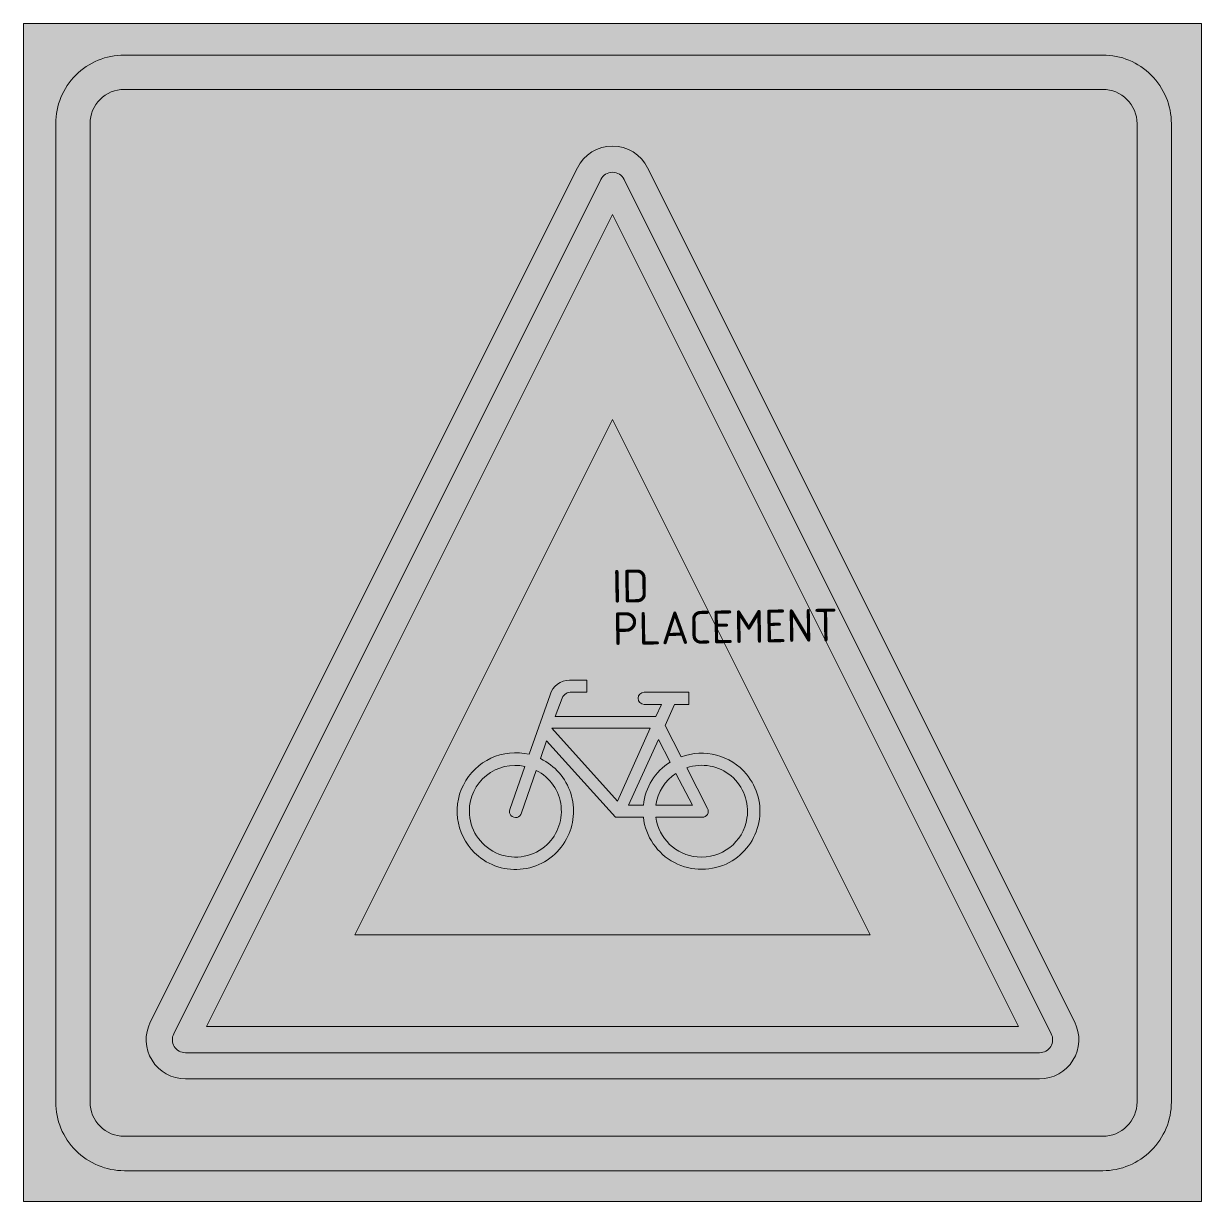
# Model space of a CAD drawing. Extents: x -4.5 to 4.5, y -4.5 to 4.5.
import ezdxf
from ezdxf.enums import TextEntityAlignment as Align

# ---------------------------------------------------------------- set-up
doc = ezdxf.new("R2010")
doc.units = 0
doc.styles.add('NLCS-ISO', font='NLCS-ISO.ttf', dxfattribs={"height": 0.25})

msp = doc.modelspace()

# ---------------------------------------------------------------- hatches: boundary and pattern name
at = {"true_color": 0xc8e164}
h = msp.add_hatch(color=53, dxfattribs=at)
h.dxf.hatch_style = 1
h.paths.add_polyline_path([(-3.7312, 4.2605), (3.747, 4.2605, -0.414214), (4.272, 3.7355), (4.272, 0), (4.5018, 0), (4.5018, 4.5009), (-4.5018, 4.5009), (-4.5018, 0), (-4.2562, 0), (-4.2562, 3.7355, -0.414214)])
at = {"true_color": 0xf1f0ea}
h = msp.add_hatch(color=7, dxfattribs=at)
h.dxf.hatch_style = 1
h.paths.add_polyline_path([(-3.9937, 3.7355, -0.414214), (-3.7312, 3.998), (3.747, 3.998, -0.414214), (4.0095, 3.7355), (4.0095, 0), (4.272, 0), (4.272, 3.7355, 0.414214), (3.747, 4.2605), (-3.7312, 4.2605, 0.414214), (-4.2562, 3.7355), (-4.2562, 0), (-3.9937, 0)])
at = {"true_color": 0xc8e164}
h = msp.add_hatch(color=53, dxfattribs=at)
h.dxf.hatch_style = 1
h.paths.add_polyline_path([(-0.2683, 3.3988, -0.618034), (0.2683, 3.3988), (1.9677, 0), (4.0095, 0), (4.0095, 3.7355, 0.414214), (3.747, 3.998), (-3.7312, 3.998, 0.414214), (-3.9937, 3.7355), (-3.9937, 0), (-1.9677, 0)])
at = {"true_color": 0xbb1e10}
h = msp.add_hatch(color=22, dxfattribs=at)
h.dxf.hatch_style = 1
h.paths.add_polyline_path([(0, -3.3646), (-3.2646, -3.3646, -0.557537), (-3.354, -3.2199), (-0.0894, 3.3093, -0.284079), (0, 3.3646), (0, 3.5646, 0.284079), (-0.2683, 3.3988), (-3.5329, -3.1304, 0.557537), (-3.2646, -3.5646), (0, -3.5646)])
h = msp.add_hatch(color=22, dxfattribs=at)
h.dxf.hatch_style = 1
h.paths.add_polyline_path([(3.5329, -3.1304), (0.2683, 3.3988, 0.284079), (0, 3.5646), (0, 3.3646, -0.284079), (0.0894, 3.3093), (3.354, -3.2199, -0.557537), (3.2646, -3.3646), (0, -3.3646), (0, -3.5646), (3.2646, -3.5646, 0.557537)])
at = {"true_color": 0xf1f0ea}
h = msp.add_hatch(color=7, dxfattribs=at)
h.dxf.hatch_style = 1
h.paths.add_polyline_path([(0, 3.041), (0, 3.3646, 0.284079), (-0.0894, 3.3093), (-3.354, -3.2199, 0.557537), (-3.2646, -3.3646), (0, -3.3646), (0, -3.1646), (-3.1028, -3.1646)])
h = msp.add_hatch(color=7, dxfattribs=at)
h.dxf.hatch_style = 1
h.paths.add_polyline_path([(0.0894, 3.3093, 0.284079), (0, 3.3646), (0, 3.041), (3.1028, -3.1646), (0, -3.1646), (0, -3.3646), (3.2646, -3.3646, 0.557537), (3.354, -3.2199)])
at = {"true_color": 0xbb1e10}
h = msp.add_hatch(color=22, dxfattribs=at)
h.dxf.hatch_style = 1
h.paths.add_polyline_path([(0, 3.041), (-3.1028, -3.1646), (0, -3.1646), (0, -2.4646), (-1.9702, -2.4646), (0, 1.4757)], flags=17)
h = msp.add_hatch(color=22, dxfattribs=at)
h.dxf.hatch_style = 1
h.paths.add_polyline_path([(0, 3.041), (0, 1.4757), (1.9702, -2.4646), (0, -2.4646), (0, -3.1646), (3.1028, -3.1646)], flags=17)
at = {"true_color": 0xf1f0ea}
h = msp.add_hatch(color=7, dxfattribs=at)
h.dxf.hatch_style = 1
h.paths.add_polyline_path([(0, 1.4757), (-1.9702, -2.4646), (1.9702, -2.4646)])
h.paths.add_polyline_path([(0.0237, -1.5647), (-0.5037, -0.9809), (-0.5501, -1.1169, -0.427471), (-0.3511, -1.7308, -0.4733), (-1.0254, -1.862, -0.794265), (-0.6363, -1.0837), (-0.4771, -0.6293, -0.334348), (-0.3278, -0.5166), (-0.1952, -0.5165), (-0.1952, -0.6094), (-0.3113, -0.6094, 0.345861), (-0.3842, -0.6537), (-0.4373, -0.7951), (0.3322, -0.7951), (0.3754, -0.7022), (0.2427, -0.7022, -1), (0.2427, -0.6094), (0.5843, -0.6094), (0.5843, -0.7022), (0.4749, -0.7022), (0.4019, -0.8648), (0.5246, -1.1036, -0.318009), (1.0238, -1.2355, -0.476174), (0.8926, -1.9098, -0.529348), (0.2361, -1.5647)], flags=16)
h.paths.add_polyline_path([(-0.5188, -1.7898, -0.632638), (-1.0941, -1.5182, -0.479903), (-0.6695, -1.1766), (-0.7856, -1.505, 1.053204), (-0.6961, -1.5315), (-0.5833, -1.2065, -0.542254)], flags=0)
h.paths.add_polyline_path([(0.037, -1.442), (-0.4639, -0.8847), (0.2891, -0.8847)], flags=0)
h.paths.add_polyline_path([(0.1233, -1.4718), (0.3522, -0.9709), (0.4417, -1.1434, 0.234167), (0.2361, -1.4718)], flags=0)
h.paths.add_polyline_path([(0.6872, -1.5647), (0.3322, -1.5647, 0.350134), (0.6477, -1.8684, 0.396488), (1.028, -1.5719, 0.564261), (0.5678, -1.1865), (0.7274, -1.4991, -0.560308)], flags=0)
h.paths.add_polyline_path([(0.3322, -1.4718, -0.216058), (0.4848, -1.2297), (0.6109, -1.4718)], flags=0)
at = {"true_color": 0xc8e164}
h = msp.add_hatch(color=53, dxfattribs=at)
h.dxf.hatch_style = 1
h.paths.add_polyline_path([(-4.2562, 0), (-4.5018, 0), (-4.5018, -4.5009), (4.5018, -4.5009), (4.5018, 0), (4.272, 0), (4.272, -3.7408, -0.414214), (3.747, -4.2658), (-3.7312, -4.2658, -0.414214), (-4.2562, -3.7408)])
at = {"true_color": 0xf1f0ea}
h = msp.add_hatch(color=7, dxfattribs=at)
h.dxf.hatch_style = 1
h.paths.add_polyline_path([(-3.9937, 0), (-4.2562, 0), (-4.2562, -3.7408, 0.414214), (-3.7312, -4.2658), (3.747, -4.2658, 0.414214), (4.272, -3.7408), (4.272, 0), (4.0095, 0), (4.0095, -3.7408, -0.414214), (3.747, -4.0033), (-3.7312, -4.0033, -0.414214), (-3.9937, -3.7408)])
at = {"true_color": 0xc8e164}
h = msp.add_hatch(color=53, dxfattribs=at)
h.dxf.hatch_style = 1
h.paths.add_polyline_path([(-1.9677, 0), (-3.9937, 0), (-3.9937, -3.7408, 0.414214), (-3.7312, -4.0033), (3.747, -4.0033, 0.414214), (4.0095, -3.7408), (4.0095, 0), (1.9677, 0), (3.5329, -3.1304, -0.557537), (3.2646, -3.5646), (-3.2646, -3.5646, -0.557537), (-3.5329, -3.1304)])
at = {"true_color": 0x2a292a}
h = msp.add_hatch(color=250, dxfattribs=at)
h.dxf.hatch_style = 1
h.paths.add_polyline_path([(0.4019, -0.8648), (0.4749, -0.7022), (0.5843, -0.7022), (0.5843, -0.6094), (0.2427, -0.6094, 1), (0.2427, -0.7022), (0.3754, -0.7022), (0.3322, -0.7951), (-0.4373, -0.7951), (-0.3842, -0.6537, -0.345861), (-0.3113, -0.6094), (-0.1952, -0.6094), (-0.1952, -0.5165), (-0.3278, -0.5166, 0.334348), (-0.4771, -0.6293), (-0.6363, -1.0837, 0.794265), (-1.0254, -1.862, 0.4733), (-0.3511, -1.7308, 0.427471), (-0.5501, -1.1169), (-0.5037, -0.9809), (0.0237, -1.5647), (0.2361, -1.5647, 0.529348), (0.8926, -1.9098, 0.476174), (1.0238, -1.2355, 0.318009), (0.5246, -1.1036)])
h.paths.add_polyline_path([(-0.4639, -0.8847), (0.2891, -0.8847), (0.037, -1.442)], flags=16)
h.paths.add_polyline_path([(-0.5833, -1.2065, -0.542254), (-0.5188, -1.7898, -0.632638), (-1.0941, -1.5182, -0.479903), (-0.6695, -1.1766), (-0.7856, -1.505, 1.053204), (-0.6961, -1.5315)], flags=16)
h.paths.add_polyline_path([(0.3522, -0.9709), (0.4417, -1.1434, 0.234167), (0.2361, -1.4718), (0.1233, -1.4718)], flags=16)
h.paths.add_polyline_path([(0.4848, -1.2297), (0.6109, -1.4718), (0.3322, -1.4718, -0.216058)], flags=16)
h.paths.add_polyline_path([(0.3322, -1.5647), (0.6872, -1.5647, 0.566151), (0.727, -1.4983), (0.5678, -1.1865, -0.564261), (1.028, -1.5719, -0.396488), (0.6477, -1.8684, -0.350134)], flags=16)
at = {"true_color": 0xf1f0ea}
h = msp.add_hatch(color=7, dxfattribs=at)
h.dxf.hatch_style = 1
h.paths.add_polyline_path([(-0.4639, -0.8847), (0.037, -1.442), (0.2891, -0.8847)])
h = msp.add_hatch(color=7, dxfattribs=at)
h.dxf.hatch_style = 1
h.paths.add_polyline_path([(0.1233, -1.4718), (0.2361, -1.4718, -0.234167), (0.4417, -1.1434), (0.3522, -0.9709)])
h = msp.add_hatch(color=7, dxfattribs=at)
h.dxf.hatch_style = 1
h.paths.add_polyline_path([(-0.7856, -1.505), (-0.6695, -1.1766, 0.479903), (-1.0941, -1.5182, 0.632638), (-0.5188, -1.7898, 0.542254), (-0.5833, -1.2065), (-0.6961, -1.5315, -1.053204)])
h = msp.add_hatch(color=7, dxfattribs=at)
h.dxf.hatch_style = 1
h.paths.add_polyline_path([(1.028, -1.5719, 0.564261), (0.5678, -1.1865), (0.727, -1.4983, -0.566151), (0.6872, -1.5647), (0.3322, -1.5647, 0.350134), (0.6477, -1.8684, 0.396488)])
h = msp.add_hatch(color=7, dxfattribs=at)
h.dxf.hatch_style = 1
h.paths.add_polyline_path([(0.6109, -1.4718), (0.4848, -1.2297, 0.216058), (0.3322, -1.4718)])

# ---------------------------------------------------------------- linework, layer by layer
at = {"color": 250, "lineweight": 0, "true_color": 0x2a292a}
for points in [[(-4.5018, 4.5009), (4.5018, 4.5009), (4.5018, -4.5009), (-4.5018, -4.5009)], [(0.2891, -0.8847), (-0.4639, -0.8847), (0.037, -1.442)]]:
    msp.add_lwpolyline(points, close=True, dxfattribs=at)
at = {"color": 7, "lineweight": 0, "true_color": 0xf1f0ea}
for points in [[(-3.7312, 4.2605), (3.747, 4.2605, -0.414214), (4.272, 3.7355), (4.272, -3.7408, -0.414214), (3.747, -4.2658), (-3.7312, -4.2658, -0.414214), (-4.2562, -3.7408), (-4.2562, 3.7355, -0.414214)], [(-3.7312, 3.998), (3.747, 3.998, -0.414214), (4.0095, 3.7355), (4.0095, -3.7408, -0.414214), (3.747, -4.0033), (-3.7312, -4.0033, -0.414214), (-3.9937, -3.7408), (-3.9937, 3.7355, -0.414214)], [(3.354, -3.2199), (0.0894, 3.3093, 0.618034), (-0.0894, 3.3093), (-3.354, -3.2199, 0.557537), (-3.2646, -3.3646), (3.2646, -3.3646, 0.557537)]]:
    msp.add_lwpolyline(points, format="xyb", close=True, dxfattribs=at)
at = {"color": 22, "lineweight": 0, "true_color": 0xbb1e10}
msp.add_lwpolyline([(3.5329, -3.1304), (0.2683, 3.3988, 0.618034), (-0.2683, 3.3988), (-3.5329, -3.1304, 0.557537), (-3.2646, -3.5646), (3.2646, -3.5646, 0.557537)], format="xyb", close=True, dxfattribs=at)
at = {"color": 7, "lineweight": 0, "true_color": 0xf1f0ea}
for points in [[(3.1028, -3.1646), (0, 3.041), (-3.1028, -3.1646)], [(1.9702, -2.4646), (0, 1.4757), (-1.9702, -2.4646)]]:
    msp.add_lwpolyline(points, close=True, dxfattribs=at)
at = {"color": 250, "lineweight": 0, "true_color": 0x2a292a}
for points in [[(0.4019, -0.8648), (0.4749, -0.7022), (0.5843, -0.7022), (0.5843, -0.6094), (0.2427, -0.6094, 1), (0.2427, -0.7022), (0.3754, -0.7022), (0.3322, -0.7951), (-0.4373, -0.7951), (-0.3842, -0.6537, -0.345861), (-0.3113, -0.6094), (-0.1952, -0.6094), (-0.1952, -0.5165), (-0.3278, -0.5166, 0.334348), (-0.4771, -0.6293), (-0.6363, -1.0837, 0.794265), (-1.0254, -1.862, 0.4733), (-0.3511, -1.7308, 0.427471), (-0.5501, -1.1169), (-0.5037, -0.9809), (0.0237, -1.5647), (0.2361, -1.5647, 0.529348), (0.8926, -1.9098, 0.476174), (1.0238, -1.2355, 0.318009), (0.5246, -1.1036)], [(0.3522, -0.9709), (0.1233, -1.4718), (0.2361, -1.4718, -0.234167), (0.4417, -1.1434)], [(-0.5833, -1.2065, -0.542254), (-0.5188, -1.7898, -0.632638), (-1.0941, -1.5182, -0.479903), (-0.6695, -1.1766), (-0.7856, -1.505, 1.053204), (-0.6961, -1.5315)], [(0.5678, -1.1865, -0.564261), (1.028, -1.5719, -0.396488), (0.6477, -1.8684, -0.350134), (0.3322, -1.5647), (0.6872, -1.5647, 0.566151), (0.727, -1.4983)], [(0.6109, -1.4718), (0.4848, -1.2297, 0.216058), (0.3322, -1.4718)]]:
    msp.add_lwpolyline(points, format="xyb", close=True, dxfattribs=at)

# ---------------------------------------------------------------- texts
at = {"style": 'NLCS-ISO'}
msp.add_attdef('ID', text='', height=0.25, rotation=1, dxfattribs=at).set_placement((0, 0), align=Align.BOTTOM_LEFT)
msp.add_attdef('PLACEMENT', text='', height=0.25, rotation=1, dxfattribs=at).set_placement((0, 0), align=Align.TOP_LEFT)

doc.saveas('drawing.dxf')
